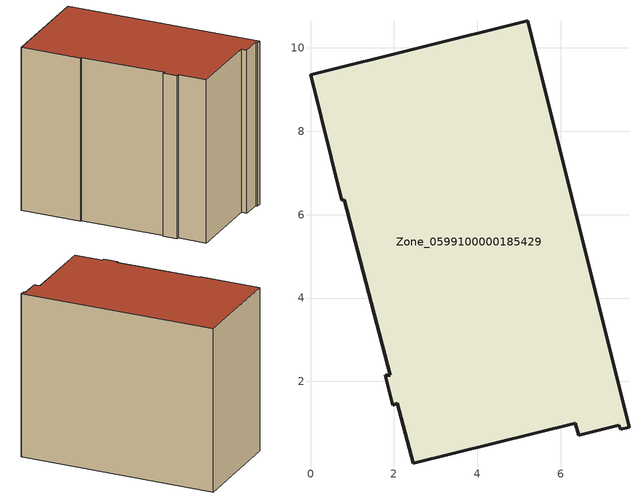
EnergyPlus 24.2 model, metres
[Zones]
Zone_0599100000185429
 floor ground (C_G): 2.46,0.03 2.09,1.47 1.97,1.43 1.8,2.15 1.91,2.15 0.81,6.36 0.75,6.34 0,9.36 5.21,10.66 7.64,0.9 7.44,0.85 7.4,0.95 6.43,0.71 6.35,1 z0
 wall outside (C_F): 6.43,0.71 7.4,0.95 7.44,0.85 7.64,0.9 5.21,10.66 0,9.36 0.75,6.34 0.81,6.36 1.91,2.15 1.8,2.15 1.97,1.43 2.09,1.47 2.46,0.03 6.35,1 6.43,0.71 z0:8.52
 roof outside (C_R): 6.35,1 6.43,0.71 7.4,0.95 7.44,0.85 7.64,0.9 5.21,10.66 0,9.36 0.75,6.34 0.81,6.36 1.91,2.15 1.8,2.15 1.97,1.43 2.09,1.47 2.46,0.03 z8.52
[BUILDING]
Pand.0599100000185429: North Axis=0; Terrain=City; Loads Convergence Tolerance Value=0.04; Temperature Convergence Tolerance Value=0.4; Solar Distribution=FullExterior; Maximum Number of Warmup Days=25; Minimum Number of Warmup Days=1
[Site:Location]
Rotterdam.The.Hague.AP_ZH_NLD Design_Conditions: Latitude=51.96; Longitude=4.45; Time Zone=1; Elevation=-4.5
[SITE:GROUNDTEMPERATURE:BUILDINGSURFACE]
18, 18, 18, 18, 18, 18, 18, 18, 18, 18, 18, 18
[MATERIAL] Thermal Absorptance=0.9; Solar Absorptance=0.7; Visible Absorptance=0.7
Name | Roughness | Thickness | Conductivity | Density | Specific Heat
G.TC.1975-1991 | MediumSmooth | 0.15 | 0.288461 | 540 | 1210
F.TC.1975-1991 | Rough | 0.3 | 0.230769 | 1920 | 840
R.TC.1975-1991 | MediumRough | 0.2 | 0.153846 | 1500 | 1000
[CONSTRUCTION]
C_G: G.TC.1975-1991
C_F: F.TC.1975-1991
C_R: R.TC.1975-1991
[ZONE]
Zone_0599100000185429: Type=1; Multiplier=1; Ceiling Height=Autocalculate; Volume=Autocalculate; Floor Area=autocalculate; Part of Total Floor Area=Yes
[ZONEINFILTRATION:DESIGNFLOWRATE]
Infil_Zone_0599100000185429: Zone or ZoneList or Space or SpaceList=Zone_0599100000185429; Schedule=AlwaysOn; Design Flow Rate Calculation Method=Flow/Area; Flow Rate per Floor Area=0.003; Constant Term Coefficient=1; Temperature Term Coefficient=0; Velocity Term Coefficient=0; Velocity Squared Term Coefficient=0
[HVACTEMPLATE:ZONE:IDEALLOADSAIRSYSTEM]
Zone_0599100000185429: Maximum Heating Supply Air Temperature=50; Minimum Cooling Supply Air Temperature=13; Maximum Heating Supply Air Humidity Ratio=0.0156; Minimum Cooling Supply Air Humidity Ratio=0.0077; Heating Limit=NoLimit; Cooling Limit=NoLimit; Dehumidification Control Type=ConstantSensibleHeatRatio; Cooling Sensible Heat Ratio=0.7; Dehumidification Setpoint=60; Humidification Control Type=None; Humidification Setpoint=30; Outdoor Air Method=None; Outdoor Air Flow Rate per Person=0.00944; Outdoor Air Flow Rate per Zone Floor Area=0; Outdoor Air Flow Rate per Zone=0; Demand Controlled Ventilation Type=None; Outdoor Air Economizer Type=NoEconomizer; Heat Recovery Type=None; Sensible Heat Recovery Effectiveness=0.7; Latent Heat Recovery Effectiveness=0.65
[ZONECONTROL:THERMOSTAT]
ThermostatControl_Zone_0599100000185429: Zone or ZoneList=Zone_0599100000185429; Control Type Schedule=DualSetpointControlType; Control 1=Thermostat_Zone_0599100000185429; Temperature Difference Between Cutout And Setpoint=0
[THERMOSTATSETPOINT:DUALSETPOINT]
Thermostat_Zone_0599100000185429: Heating Setpoint Temperature Schedule=HeatingSetpoint_Zone_0599100000185429; Cooling Setpoint Temperature Schedule=CoolingSetpoint_Zone_0599100000185429
[SCHEDULE:COMPACT]
HeatingSetpoint_Zone_0599100000185429: Through: 12/31, For: AllDays, Until: 24:00, 21
CoolingSetpoint_Zone_0599100000185429: Through: 12/31, For: AllDays, Until: 24:00, 24
DualSetpointControlType: Through: 12/31, For: AllDays, Until: 24:00, 4
AlwaysOn: Through: 12/31, For: AllDays, Until: 24:00, 1
